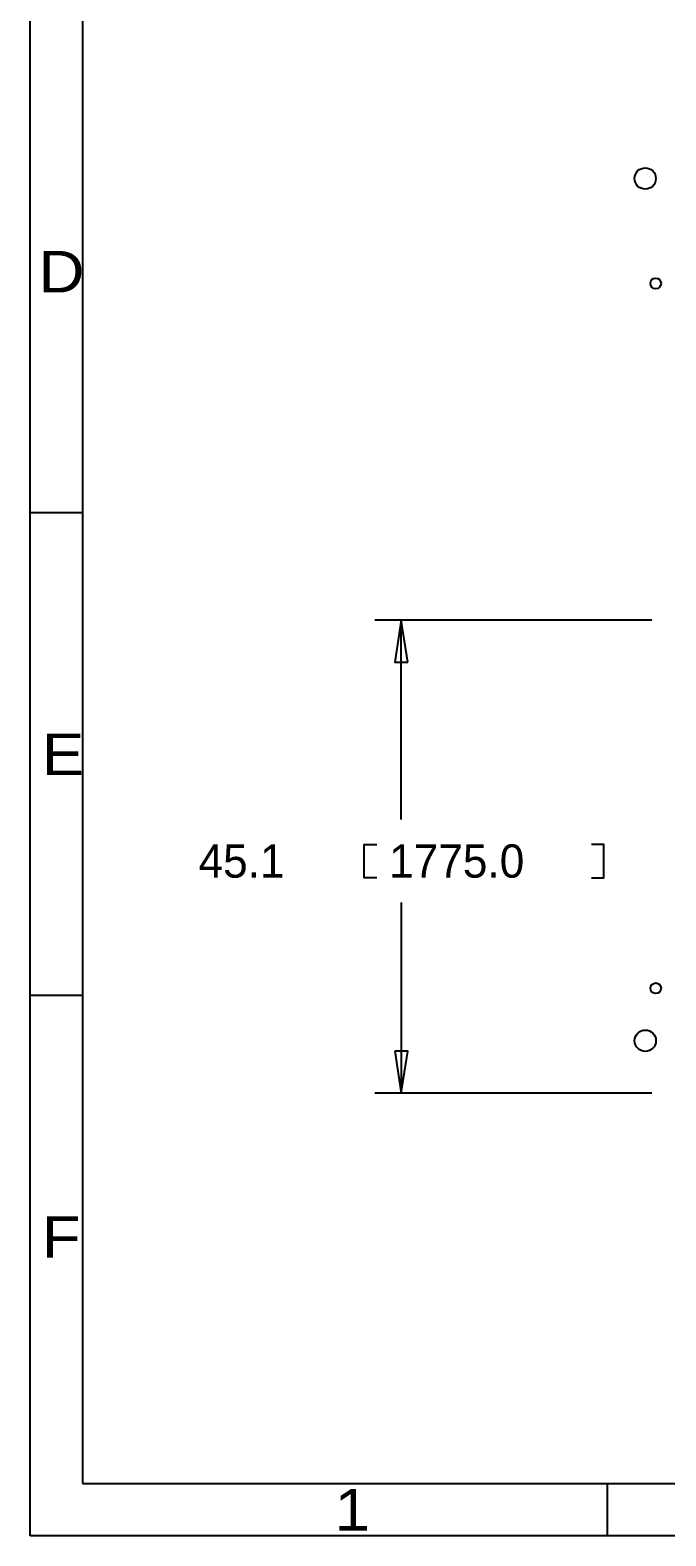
# Model space of a CAD drawing. Extents: x -61 to 349, y -42 to 245.
# Drawn here: x -61.1 to -0.5, y -42.2 to 101.3 of the extents above; entities that cross this region are included whole.
import ezdxf

# ---------------------------------------------------------------- set-up
doc = ezdxf.new("R2010")
doc.units = 0
for name, color, linetype in [('BOARD_GEOMETRY_DIMENSION', 2, 'CONTINUOUS'), ('BOARD_GEOMETRY_SILKSCREEN_TOP', 1, 'CONTINUOUS'), ('PIN_TOP', 5, 'CONTINUOUS')]:
    doc.layers.add(name, color=color, linetype=linetype)

msp = doc.modelspace()

# ---------------------------------------------------------------- linework, layer by layer
at = {"layer": 'BOARD_GEOMETRY_DIMENSION'}
msp.add_lwpolyline([(-61.1124, -42.1894), (-61.1124, 244.810534), (348.887542, 244.810534), (348.887542, -42.1894)], close=True, dxfattribs=at)
for points in [[(-56.11241, 239.810544), (-56.11241, -37.189156)], [(-56.11241, 55.310532), (-61.1124, 55.310532)], [(-1.864868, 45.085), (-28.250642, 45.085)], [(-25.125934, 41.085008), (-25.750774, 45.085), (-26.375614, 41.085008), (-25.125934, 41.085008)], [(-25.750774, 26.09469), (-25.750774, 45.085)], [(-28.087574, 20.53844), (-29.268674, 20.53844), (-29.268674, 23.71344), (-28.087574, 23.71344)], [(-7.615174, 20.53844), (-6.434074, 20.53844), (-6.434074, 23.71344), (-7.615174, 23.71344)], [(-25.750774, 18.15719), (-25.750774, 0)], [(-56.11241, 9.310624), (-61.1124, 9.310624)], [(-26.375614, 3.999992), (-25.750774, 0), (-25.125934, 3.999992), (-26.375614, 3.999992)], [(-1.864868, 0), (-28.250642, 0)], [(-56.11241, -37.189156), (343.887552, -37.189156)], [(-6.11251, -42.1894), (-6.11251, -37.189156)]]:
    msp.add_lwpolyline(points, dxfattribs=at)
at = {"layer": 'BOARD_GEOMETRY_SILKSCREEN_TOP'}
msp.add_lwpolyline([(-61.1124, -42.1894), (-61.1124, 244.810534), (348.887542, 244.810534), (348.887542, -42.1894)], close=True, dxfattribs=at)
for points in [[(-56.11241, 239.810544), (-56.11241, -37.189156)], [(-56.11241, 55.310532), (-61.1124, 55.310532)], [(-56.11241, 9.310624), (-61.1124, 9.310624)], [(-56.11241, -37.189156), (343.887552, -37.189156)], [(-6.11251, -42.1894), (-6.11251, -37.189156)]]:
    msp.add_lwpolyline(points, dxfattribs=at)
at = {"layer": 'PIN_TOP'}
for centre, radius in [((-2.504186, 87.170006), 1.016), ((-1.504188, 77.170026), 0.508), ((-1.500124, 9.99998), 0.508), ((-2.500122, 4.99999), 1.016)]:
    msp.add_circle(centre, radius, dxfattribs=at)

# ---------------------------------------------------------------- texts
at = {"layer": 'BOARD_GEOMETRY_DIMENSION'}
for s, height, width, p in [('D', 3.9624, 1.147436, (-60.32627, 76.310744)), ('E', 3.9624, 1.147436, (-60.012326, 30.310836)), ('45.1', 3.175, 0.992, (-45.067474, 20.53844)), ('1775.0', 3.175, 0.992, (-26.906474, 20.53844)), ('F', 3.9624, 1.147436, (-60.012326, -15.689072)), ('1', 3.9624, 1.147436, (-32.112458, -41.689274))]:
    msp.add_text(s, height=height, dxfattribs=dict(at, width=width)).set_placement(p)
at = {"layer": 'BOARD_GEOMETRY_SILKSCREEN_TOP', "width": 1.147436}
for s, p in [('D', (-60.32627, 76.310744)), ('E', (-60.012326, 30.310836)), ('F', (-60.012326, -15.689072)), ('1', (-32.112458, -41.689274))]:
    msp.add_text(s, height=3.9624, dxfattribs=at).set_placement(p)

doc.saveas('drawing.dxf')
